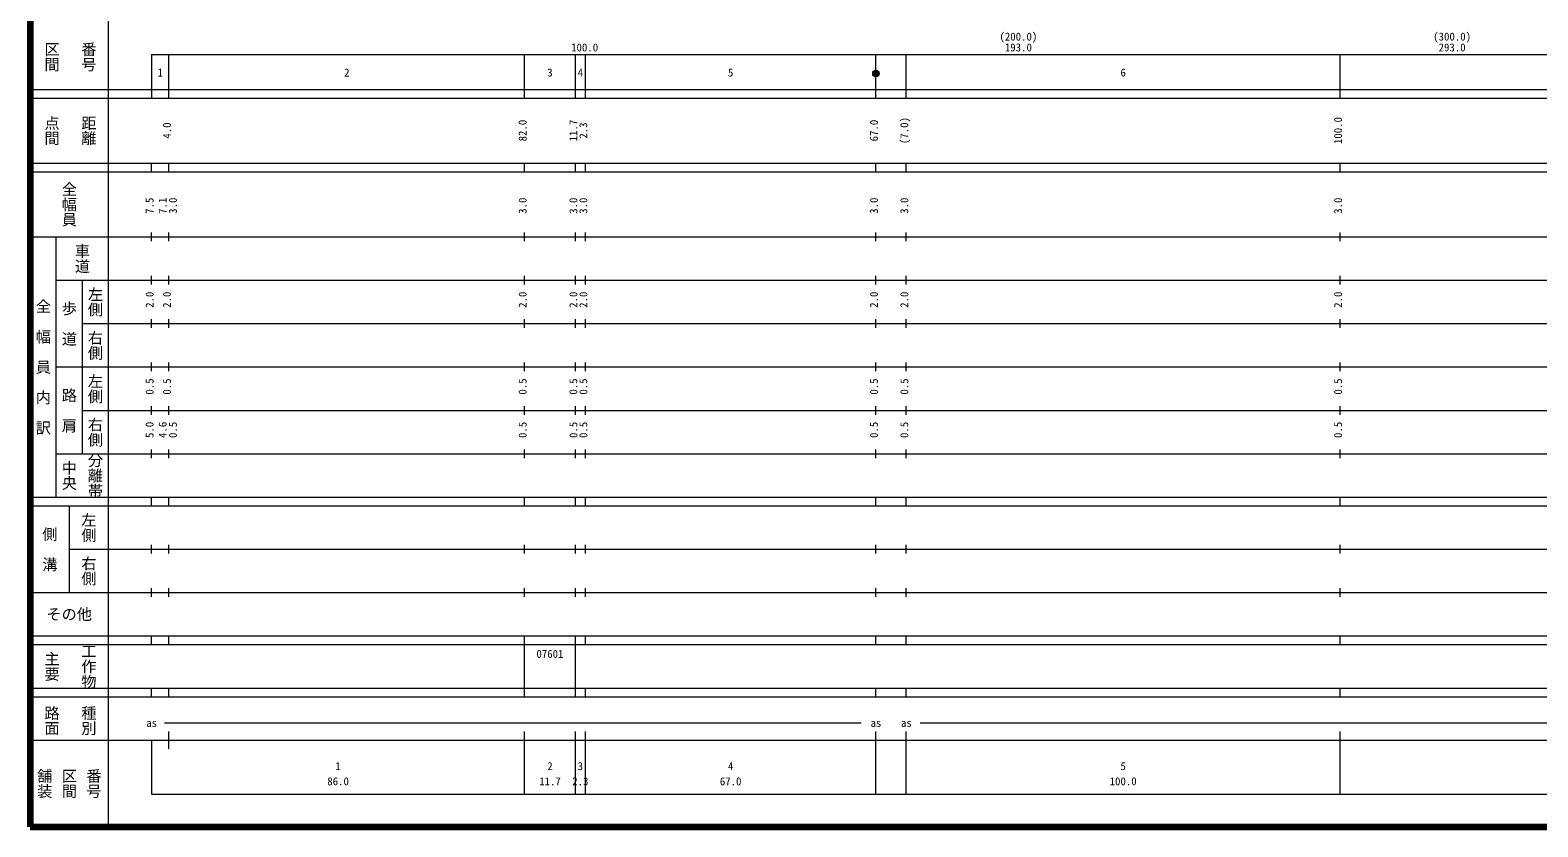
# Model space of a CAD drawing. Units: millimetres on the paper, enlarged 1000 times. Extents: x 40000 to 680000, y 20000 to 380000.
# Drawn here: x 40000 to 387607, y 20000 to 203642 of the extents above; entities that cross this region are included whole.
import ezdxf
from ezdxf.enums import TextEntityAlignment as Align

# ---------------------------------------------------------------- set-up
doc = ezdxf.new("R2010")
doc.units = ezdxf.units.MM
doc.header["$LTSCALE"] = 1000
doc.header["$PDMODE"] = 32
doc.header["$PDSIZE"] = 500
doc.layers.add('M-TTL', color=2, linetype='Continuous', lineweight=140)
doc.layers.add('M-TTL-BAND', color=7, linetype='Continuous', lineweight=13)
doc.styles.add('@ＭＳ ゴシック', font='')
doc.styles.add('ＭＳ ゴシック', font='')
doc.styles.get('@ＭＳ ゴシック').set_extended_font_data('@MS Gothic')
doc.styles.get('ＭＳ ゴシック').set_extended_font_data('MS Gothic')

msp = doc.modelspace()

# ---------------------------------------------------------------- linework, layer by layer
at = {"layer": 'M-TTL'}
for p, q in [((40000, 380000), (40000, 20000)), ((40000, 20000), (680000, 20000))]:
    msp.add_line(p, q, dxfattribs=at)
at = {"layer": 'M-TTL-BAND'}
for p, q in [((58000, 370000), (58000, 20000)), ((68000, 198000), (579000, 198000)), ((68000, 198000), (68000, 188000)), ((72000, 188000), (72000, 198000)), ((154000, 188000), (154000, 198000)), ((165700, 188000), (165700, 198000)), ((168000, 188000), (168000, 198000)), ((235000, 188000), (235000, 198000)), ((242000, 188000), (242000, 198000)), ((342000, 188000), (342000, 198000)), ((40000, 190000), (579000, 190000)), ((40000, 188000), (579000, 188000)), ((40000, 173000), (579000, 173000)), ((40000, 171000), (579000, 171000)), ((68000, 171000), (68000, 173000)), ((72000, 171000), (72000, 173000)), ((154000, 171000), (154000, 173000)), ((165700, 171000), (165700, 173000)), ((168000, 171000), (168000, 173000)), ((235000, 171000), (235000, 173000)), ((242000, 171000), (242000, 173000)), ((342000, 171000), (342000, 173000)), ((68000, 155000), (68000, 157000)), ((72000, 155000), (72000, 157000)), ((154000, 155000), (154000, 157000)), ((165700, 155000), (165700, 157000)), ((168000, 155000), (168000, 157000)), ((235000, 155000), (235000, 157000)), ((242000, 155000), (242000, 157000)), ((342000, 155000), (342000, 157000)), ((40000, 156000), (579000, 156000)), ((46000, 96000), (46000, 156000)), ((46000, 146000), (579000, 146000)), ((52000, 146000), (52000, 106000)), ((68000, 145000), (68000, 147000)), ((72000, 145000), (72000, 147000)), ((154000, 145000), (154000, 147000)), ((165700, 145000), (165700, 147000)), ((168000, 145000), (168000, 147000)), ((235000, 145000), (235000, 147000)), ((242000, 145000), (242000, 147000)), ((342000, 145000), (342000, 147000)), ((52000, 136000), (579000, 136000)), ((68000, 135000), (68000, 137000)), ((72000, 135000), (72000, 137000)), ((154000, 135000), (154000, 137000)), ((165700, 135000), (165700, 137000)), ((168000, 135000), (168000, 137000)), ((235000, 135000), (235000, 137000)), ((242000, 135000), (242000, 137000)), ((342000, 135000), (342000, 137000)), ((46000, 126000), (579000, 126000)), ((68000, 125000), (68000, 127000)), ((72000, 125000), (72000, 127000)), ((154000, 125000), (154000, 127000)), ((165700, 125000), (165700, 127000)), ((168000, 125000), (168000, 127000)), ((235000, 125000), (235000, 127000)), ((242000, 125000), (242000, 127000)), ((342000, 125000), (342000, 127000)), ((52000, 116000), (579000, 116000)), ((68000, 115000), (68000, 117000)), ((72000, 115000), (72000, 117000)), ((154000, 115000), (154000, 117000)), ((165700, 115000), (165700, 117000)), ((168000, 115000), (168000, 117000)), ((235000, 115000), (235000, 117000)), ((242000, 115000), (242000, 117000)), ((342000, 115000), (342000, 117000)), ((46000, 106000), (579000, 106000)), ((68000, 105000), (68000, 107000)), ((72000, 105000), (72000, 107000)), ((154000, 105000), (154000, 107000)), ((165700, 105000), (165700, 107000)), ((168000, 105000), (168000, 107000)), ((235000, 105000), (235000, 107000)), ((242000, 105000), (242000, 107000)), ((342000, 105000), (342000, 107000)), ((40000, 96000), (579000, 96000)), ((40000, 94000), (579000, 94000)), ((49000, 94000), (49000, 74000)), ((68000, 94000), (68000, 96000)), ((72000, 94000), (72000, 96000)), ((154000, 94000), (154000, 96000)), ((165700, 94000), (165700, 96000)), ((168000, 94000), (168000, 96000)), ((235000, 94000), (235000, 96000)), ((242000, 94000), (242000, 96000)), ((342000, 94000), (342000, 96000)), ((49000, 84000), (579000, 84000)), ((68000, 83000), (68000, 85000)), ((72000, 83000), (72000, 85000)), ((154000, 83000), (154000, 85000)), ((165700, 83000), (165700, 85000)), ((168000, 83000), (168000, 85000)), ((235000, 83000), (235000, 85000)), ((242000, 83000), (242000, 85000)), ((342000, 83000), (342000, 85000)), ((40000, 74000), (579000, 74000)), ((68000, 73000), (68000, 75000)), ((72000, 73000), (72000, 75000)), ((154000, 73000), (154000, 75000)), ((165700, 73000), (165700, 75000)), ((168000, 73000), (168000, 75000)), ((235000, 73000), (235000, 75000)), ((242000, 73000), (242000, 75000)), ((342000, 73000), (342000, 75000)), ((40000, 64000), (579000, 64000)), ((68000, 62000), (68000, 64000)), ((72000, 62000), (72000, 64000)), ((154000, 62000), (154000, 64000)), ((165700, 62000), (165700, 64000)), ((168000, 62000), (168000, 64000)), ((235000, 62000), (235000, 64000)), ((242000, 62000), (242000, 64000)), ((342000, 62000), (342000, 64000)), ((40000, 62000), (579000, 62000)), ((154000, 52000), (154000, 62000)), ((165700, 52000), (165700, 62000)), ((40000, 52000), (579000, 52000)), ((40000, 50000), (579000, 50000)), ((68000, 50000), (68000, 52000)), ((72000, 50000), (72000, 52000)), ((154000, 50000), (154000, 52000)), ((165700, 50000), (165700, 52000)), ((168000, 50000), (168000, 52000)), ((235000, 50000), (235000, 52000)), ((242000, 50000), (242000, 52000)), ((342000, 50000), (342000, 52000)), ((71000, 44000), (231618, 44000)), ((72000, 38000), (72000, 42000)), ((154000, 27500), (154000, 42000)), ((165700, 27500), (165700, 42000)), ((168000, 27500), (168000, 42000)), ((235000, 27500), (235000, 42000)), ((242000, 27500), (242000, 42000)), ((245162, 44000), (465108, 44000)), ((342000, 27500), (342000, 42000)), ((40000, 40000), (579000, 40000)), ((68000, 40000), (68000, 27500)), ((68000, 27500), (579000, 27500))]:
    msp.add_line(p, q, dxfattribs=at)
for radius in [750, 600, 450, 300, 150, 20]:
    msp.add_circle((235000, 193666), radius, dxfattribs=at)
msp.add_point((235000, 193666), dxfattribs=at)

# ---------------------------------------------------------------- texts
at = {"layer": 'M-TTL-BAND', "style": 'ＭＳ ゴシック'}
for s, p in [('(200.0)', (267844, 200695)), ('(300.0)', (367844, 200695)), ('100.0', (167844, 198195)), ('193.0', (267844, 198195)), ('293.0', (367844, 198195)), ('1', (70000, 192405)), ('2', (113000, 192405)), ('3', (159850, 192405)), ('4', (166850, 192405)), ('5', (201500, 192405)), ('6', (292000, 192405)), ('as', (68000, 42500)), ('as', (235000, 42500)), ('as', (242000, 42500)), ('1', (111000, 32523)), ('2', (159850, 32523)), ('3', (166850, 32523)), ('4', (201500, 32523)), ('5', (292000, 32523)), ('86.0', (111000, 29033)), ('11.7', (159850, 29033)), ('2.3', (166850, 29033)), ('67.0', (201500, 29033)), ('100.0', (292000, 29033))]:
    msp.add_text(s, height=1833, dxfattribs=at).set_placement(p, align=Align.BOTTOM_CENTER)
at = {"layer": 'M-TTL-BAND', "style": '@ＭＳ ゴシック'}
for s, p in [('区間', (45000, 197500)), ('番号', (53500, 197500)), ('点間', (45000, 180500)), ('距離', (53500, 180500)), ('全幅員', (49000, 163500)), ('車道', (52000, 151000)), ('左側', (55000, 141000)), ('全\u3000幅\u3000員\u3000内\u3000訳', (43000, 126000)), ('歩\u3000道', (49000, 136000)), ('右側', (55000, 131000)), ('左側', (55000, 121000)), ('路\u3000肩', (49000, 116000)), ('右側', (55000, 111000)), ('中央', (49000, 101000)), ('分離帯', (55000, 101000)), ('左側', (53500, 89000)), ('側\u3000溝', (44500, 84000)), ('右側', (53500, 79000)), ('主要', (45000, 57000)), ('工作物', (53500, 57000)), ('路面', (45000, 44500)), ('種別', (53500, 44500)), ('舗装', (43333, 30000)), ('区間', (49000, 30000)), ('番号', (54667, 30000))]:
    msp.add_text(s, height=2566, rotation=270, dxfattribs=at).set_placement(p, align=Align.MIDDLE_CENTER)
at = {"layer": 'M-TTL-BAND', "style": 'ＭＳ ゴシック'}
for s, p in [('4.0', (73000, 180500)), ('82.0', (155000, 180500)), ('11.7', (166700, 180500)), ('2.3', (169000, 180500)), ('67.0', (236000, 180500)), ('(7.0)', (243000, 180500)), ('100.0', (343000, 180500)), ('7.5', (69000, 163174)), ('7.1', (72000, 163174)), ('3.0', (74370, 163174)), ('3.0', (155000, 163174)), ('3.0', (166700, 163174)), ('3.0', (169000, 163174)), ('3.0', (236000, 163174)), ('3.0', (243000, 163174)), ('3.0', (343000, 163174)), ('2.0', (69000, 141500)), ('2.0', (73000, 141500)), ('2.0', (155000, 141500)), ('2.0', (166700, 141500)), ('2.0', (169000, 141500)), ('2.0', (236000, 141500)), ('2.0', (243000, 141500)), ('2.0', (343000, 141500)), ('0.5', (69000, 121500)), ('0.5', (73000, 121500)), ('0.5', (155000, 121500)), ('0.5', (166700, 121500)), ('0.5', (169000, 121500)), ('0.5', (236000, 121500)), ('0.5', (243000, 121500)), ('0.5', (343000, 121500)), ('5.0', (69000, 111500)), ('4.6', (72000, 111500)), ('0.5', (74370, 111500)), ('0.5', (155000, 111500)), ('0.5', (166700, 111500)), ('0.5', (169000, 111500)), ('0.5', (236000, 111500)), ('0.5', (243000, 111500)), ('0.5', (343000, 111500))]:
    msp.add_text(s, height=1833, rotation=90, dxfattribs=at).set_placement(p, align=Align.BOTTOM_CENTER)
msp.add_text('その他', height=2566, dxfattribs=at).set_placement((49000, 69000), align=Align.MIDDLE_CENTER)
msp.add_text('07601', height=1833, dxfattribs=at).set_placement((156725, 58405), align=Align.BOTTOM_LEFT)

doc.saveas('drawing.dxf')
